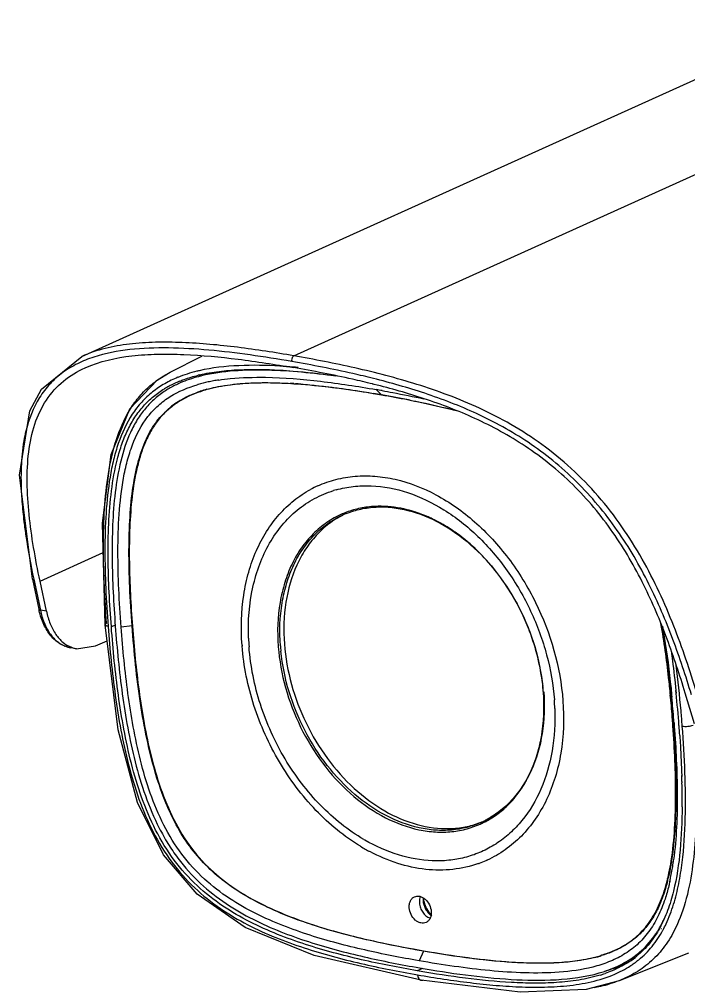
# Model space of a CAD drawing. Header units: millimetres. Extents: x 789 to 15176, y 607 to 3602.
# Drawn here: x 4181 to 4808, y 2578 to 3485 of the extents above; entities that cross this region are included whole.
import ezdxf

# ---------------------------------------------------------------- set-up
doc = ezdxf.new("R2010")
doc.units = ezdxf.units.MM
doc.layers.add('ASSEM_MEMBER_1', color=7, linetype='Continuous')

msp = doc.modelspace()

# ---------------------------------------------------------------- linework, layer by layer
at = {"layer": 'ASSEM_MEMBER_1', "color": 7, "linetype": 'Continuous'}
for p, q in [((4239.8, 3169.16), (4938.44, 3484.69)), ((4438.24, 3169.74), (4863.27, 3361.7)), ((4322.56, 3154.33), (4352.2, 3169.5)), ((4322.53, 3154.31), (4322.56, 3154.33)), ((4438.32, 3143.74), (4439.78, 3143.64)), ((4438.36, 3143.49), (4439.82, 3143.37)), ((4513.3, 3143.03), (4511.88, 3143.39)), ((4513.3, 3143.03), (4511.89, 3143.33)), ((4520.33, 3133.28), (4515.25, 3138.19)), ((4520.78, 3133.19), (4520.35, 3132.93)), ((4329.65, 3126.6), (4329.77, 3126.67)), ((4329.66, 3126.58), (4329.77, 3126.67)), ((4200.74, 2958.9), (4259.82, 2985.59)), ((4193.69, 2960.53), (4195.13, 2959.45)), ((4193.69, 2960.53), (4199.58, 2932.72)), ((4194.86, 2960.74), (4201.03, 2931.64)), ((4194.94, 2960.72), (4195.13, 2959.45)), ((4206.73, 2930.65), (4200.74, 2958.9)), ((4201.03, 2931.64), (4199.58, 2932.72)), ((4206.73, 2930.65), (4201.03, 2931.64)), ((4271.12, 2917.54), (4267.47, 2915.96)), ((4286.9, 2916.85), (4276.62, 2915.79)), ((4287.12, 2916.95), (4286.9, 2916.85)), ((4252.58, 2898.13), (4263.5, 2903.06)), ((4235.02, 2895.53), (4229.42, 2896.51)), ((4235.02, 2895.54), (4252.58, 2898.13)), ((4671.54, 2855.41), (4671.61, 2855.06)), ((4671.58, 2855.4), (4671.63, 2854.83)), ((4671.61, 2855.06), (4671.61, 2854.83)), ((4671.77, 2854.84), (4671.75, 2855.07)), ((4795.43, 2856.4), (4795.66, 2854.13)), ((4795.77, 2856.36), (4796, 2854.08)), ((4790.57, 2850.04), (4790.39, 2851.95)), ((4790.6, 2852.63), (4791.07, 2847.77)), ((4790.84, 2850), (4790.66, 2851.91)), ((4790.88, 2852.59), (4791.33, 2847.74)), ((4791.78, 2852.46), (4791.97, 2850.18)), ((4791.78, 2852.46), (4792, 2850.18)), ((4813.11, 2825.26), (4804.47, 2853.96)), ((4792.83, 2829.04), (4792.6, 2828.95)), ((4792.88, 2828.9), (4794.06, 2825.85)), ((4793.05, 2825.8), (4793.18, 2823.31)), ((4793.11, 2825.79), (4793.29, 2823.29)), ((4794.06, 2825.85), (4794.23, 2823.15)), ((4794.06, 2825.85), (4794.26, 2823.15)), ((4801.07, 2776.93), (4801.12, 2775.92)), ((4801.24, 2776.89), (4801.27, 2775.88)), ((4801.36, 2771.3), (4801.43, 2769.93)), ((4801.4, 2771.3), (4801.43, 2769.93)), ((4613.84, 2733.12), (4614.07, 2733.28)), ((4614.28, 2732.17), (4614.53, 2732.28)), ((4788.46, 2681.85), (4788.48, 2682.01)), ((4788.46, 2681.85), (4788.49, 2682)), ((4782.06, 2633.57), (4782.19, 2633.8)), ((4783.58, 2632.12), (4783.71, 2632.36)), ((4559.46, 2612.48), (4555.43, 2603.45)), ((4560.03, 2612.74), (4559.46, 2612.48)), ((4807.67, 2610.46), (4742.54, 2584.8)), ((4558.52, 2596.39), (4553.78, 2594.06)), ((4555.49, 2593.76), (4553.78, 2594.06)), ((4555.49, 2593.81), (4553.78, 2594.06)), ((4557.36, 2585.17), (4558.99, 2585.36)), ((4650.16, 2573.95), (4557.36, 2585.17)), ((4742.54, 2584.8), (4742.45, 2584.77))]:
    msp.add_line(p, q, dxfattribs=at)
for points in [[(4193.69, 2960.53), (4181.42, 3058.17), (4191.15, 3118.1), (4202.13, 3138.66), (4239.83, 3169.17)], [(4261.65, 2918), (4259.08, 3012.96), (4267.31, 3077.48), (4284.74, 3119.97), (4310.51, 3147.08), (4322.54, 3154.32)], [(4557.36, 2585.17), (4457.26, 2608.34), (4392.77, 2634.6), (4347.7, 2665.97), (4316.33, 2702.72), (4292.08, 2751.51), (4273.79, 2819.76), (4261.65, 2918)], [(4742.53, 2584.8), (4711.65, 2576.54), (4650.16, 2573.95)]]:
    msp.add_lwpolyline(points, dxfattribs=at)
for centre, radius, start, end in [((4380.38, 3021.22), 138.03, 103.7742, 107.74975), ((4383.51, 3008.97), 150.67, 103.24782, 103.82096), ((4384.17, 3006.17), 153.55, 102.95358, 103.24867), ((4394.3, 2636.31), 524.69, 85.26399, 86.62734), ((4390.36, 2586.48), 574.68, 85.06369, 85.28219), ((4389, 2570.83), 590.39, 84.82803, 85.06359), ((4370.56, 3049.24), 104.42, 112.05592, 116.89876), ((4375.13, 3037.67), 120.76, 107.75568, 112.03808), ((4376.49, 3041.73), 111.88, 108.84677, 113.45248), ((4382.1, 3025.27), 129.26, 104.84073, 108.84092), ((4384.05, 3007.96), 147.9, 103.27539, 103.84046), ((4387.32, 3008.27), 140.1, 102.0645, 105.99978), ((4385.31, 3013.63), 141.34, 104.29545, 104.89094), ((4386.21, 3010.08), 145, 103.66442, 104.29523), ((4390.96, 2991.97), 156.8, 101.21048, 102.11888), ((4393.1, 2981), 167.98, 99.41047, 101.19936), ((4395.17, 2968.7), 180.45, 98.67051, 99.42187), ((4365.75, 3058.67), 93.83, 118.13807, 121.19361), ((4367.39, 3060.52), 90.98, 119.50557, 122.66445), ((4367.54, 3055.36), 97.59, 116.9438, 118.14912), ((4371.7, 3052.73), 99.87, 113.44416, 119.45979), ((4383.9, 3037.58), 104.02, 108.58203, 114.20859), ((4383.99, 3020.36), 127.56, 106.05804, 106.47735), ((4388.52, 3024.21), 118.53, 105.50563, 108.63076), ((4388.89, 3023.03), 119.4, 105.52817, 108.62779), ((4405.84, 2647.65), 496.81, 85.49066, 86.86111), ((4406.67, 2662.78), 482, 86.23492, 86.65749), ((4403.98, 2623.21), 521.66, 85.49864, 86.06464), ((4305.1, 1928.99), 1227.33, 79.86645, 80.1408), ((4374.43, 3056.97), 82.78, 120.97407, 122.64897), ((4374.43, 3056.94), 82.44, 120.98412, 122.71163), ((4378.76, 3054.61), 86.75, 115.73974, 122.6374), ((4314.45, 1948.71), 1201.99, 80.1366, 80.51183), ((4314.65, 1950.32), 1200.7, 80.13686, 80.50881), ((4327.88, 2024.46), 1125.39, 78.7625, 80.15364), ((4333.87, 2055.99), 1092.97, 78.87766, 80.17576), ((4353.29, 2155.87), 991.22, 78.72319, 78.86592), ((4371.89, 3060.8), 78.18, 123.74617, 129.2965), ((4373.46, 3058.49), 80.98, 122.74979, 123.76011), ((4373.53, 3058.36), 80.76, 122.7145, 123.72749), ((4325.39, 3066.06), 141.82, 166.46084, 170.26568), ((4503.29, 2953.93), 103.31, 114.30607, 118.56434), ((4504.72, 2948.48), 99.56, 105.62506, 107.14521), ((4518.92, 2933.42), 95.48, 89.30431, 92.81017), ((4517.37, 2943.55), 85.19, 111.50782, 113.48824), ((4518.32, 2944.61), 83.51, 111.58857, 114.30417), ((4518.78, 2943.6), 84.61, 111.6639, 114.30841), ((4522.62, 2945.12), 84.81, 115.78248, 117.00831), ((4517.41, 2943.47), 85.28, 110.53575, 111.50751), ((4470.05, 2844.31), 200.09, 35.97749, 43.0061), ((4460.48, 2837.45), 211.86, 29.10526, 35.95764), ((4456.37, 2835.15), 216.58, 22.47871, 29.10768), ((4276.19, 2948.92), 78.3, 191.94226, 193.13598), ((4458.91, 2836.11), 213.86, 15.67006, 22.50349), ((4608.68, 2913.36), 212.98, 182.10402, 184.30222), ((4233.91, 2922.22), 26.1, 247.43325, 260.09312), ((4239.48, 2921.11), 25.96, 248.78699, 260.11898), ((4615.81, 2915.96), 226.69, 184.29688, 184.51478), ((4612.67, 2912.18), 189.58, 184.29934, 185.82154), ((4613.4, 2912.47), 188.26, 184.29934, 185.82154), ((4481.75, 2840.74), 190.4, 5.70022, 5.86922), ((4483.85, 2840.94), 188.3, 4.406, 5.70235), ((4482.1, 2840.57), 190.2, 4.80756, 5.82017), ((4483.87, 2840.72), 188.43, 4.36838, 4.80667), ((4469.65, 2831.74), 212.98, 2.10402, 4.30222), ((3541.26, 2735.11), 1254.85, 4.28901, 5.25335), ((3593.81, 2739.56), 1202.39, 4.57917, 5.16147), ((3587.43, 2735.86), 1209.98, 4.41391, 5.4216), ((3622.01, 2736.2), 1179.89, 4.24924, 5.73378), ((3478.08, 2730.15), 1318.51, 4.2954, 4.58546), ((3473.12, 2729.79), 1323.2, 4.05146, 4.2981), ((3459.61, 2728.72), 1337.03, 4.16318, 4.29716), ((3443.37, 2724.38), 1354.49, 4.29647, 4.42905), ((3482.41, 2724.66), 1319.97, 3.89802, 4.30015), ((4540.02, 2834.33), 131.56, 339.53472, 344.67963), ((4547.98, 2831.35), 123.07, 336.19232, 339.53699), ((3968.04, 2750.39), 833.62, 1.43715, 1.75243), ((4079.4, 2752.82), 722.23, 359.58487, 1.35806), ((4582.72, 2812.03), 84.68, 290.60758, 291.51704), ((4582.73, 2812.01), 84.65, 291.51707, 292.15594), ((4578.93, 2810.4), 84.75, 294.3092, 297.00383), ((4579.44, 2809.27), 83.51, 294.30728, 297.11102), ((4577.96, 2809.37), 85.32, 295.37672, 295.68698), ((4577.91, 2809.48), 85.45, 295.68759, 297.9125), ((4591.72, 2861.33), 176.09, 238.83872, 242.17178), ((4589.6, 2863.47), 169.78, 239.66028, 240.03825), ((4573.42, 2796.41), 99.45, 301.43079, 302.94831), ((4576.41, 2792.07), 103.57, 289.61991, 290.11069), ((4576.47, 2791.89), 103.38, 290.11033, 293.88591), ((4576.53, 2791.76), 103.23, 293.88732, 294.30474), ((4540.56, 2731.92), 255.35, 349.21618, 352.02158), ((4542.63, 2736.19), 252.11, 351.00464, 351.3866), ((4513.22, 2735.87), 282.97, 351.99807, 352.31734), ((4574.09, 2725.82), 221.27, 348.41974, 349.14403), ((4610.69, 2722.91), 182.45, 345.85829, 346.44835), ((4610.3, 2722.92), 183.14, 345.88271, 346.47231), ((4604.55, 2724.39), 188.76, 346.44805, 346.97446), ((4605.44, 2724.09), 188.14, 346.47119, 346.80757), ((4602.3, 2724.83), 191.37, 346.8073, 347.04775), ((4589.19, 2722.67), 205.85, 347.38058, 347.8757), ((4582.68, 2724.06), 212.5, 347.876, 348.41841), ((4575.57, 2660.97), 16.42, 176.41444, 184.35547), ((4590.02, 2666.76), 31.09, 189.52517, 192.5873), ((4589.97, 2666.03), 30.74, 215.84266, 219.80263), ((4575.98, 2658.85), 15.88, 227.41506, 233.58809), ((4589.33, 2665.51), 29.91, 219.81462, 221.53606), ((4700.41, 2680.37), 92.4, 326.12217, 328.36199), ((4701.66, 2695.28), 89.89, 294.22507, 300.32947), ((4688.38, 2731.61), 128.99, 284.18169, 285.90359), ((4690.17, 2725.22), 121.99, 285.89689, 287.07045), ((4690.27, 2724.92), 122.04, 285.9099, 287.08197), ((4700.04, 2686.86), 97.57, 295.15234, 300.12355), ((4704.69, 2688.88), 98.23, 296.76906, 297.24542), ((4704.89, 2678.52), 87.92, 300.12018, 306.33485), ((4707.52, 2683.55), 92.19, 297.19542, 303.08931), ((4709.59, 2708.78), 114.68, 290.49944, 290.98713), ((4709.14, 2705.82), 112.22, 291.25731, 291.93384), ((4705.38, 2672.4), 87.85, 301.61824, 308.41735), ((4707.33, 2675.08), 83.71, 306.38515, 307.41517), ((4705.79, 2672.75), 84.02, 308.14078, 309.16834), ((4706.09, 2672.38), 83.54, 309.16897, 309.56683), ((4705.78, 2671.88), 87.2, 308.4232, 309.37333), ((4688.93, 2715.39), 128.22, 285.92381, 288.16283), ((4702.1, 2694.16), 104.11, 292.38687, 296.73166), ((4700.86, 2679.73), 96.46, 296.39462, 301.62391), ((4688.45, 2708.91), 124.3, 287.03335, 289.34776)]:
    msp.add_arc(centre, radius, start, end, dxfattribs=at)
for points, knots in [([(4438.24, 3169.74), (4420.73, 3172.78), (4386.07, 3178.16), (4342.78, 3182.27), (4308.95, 3182.71), (4277.19, 3180.74), (4253.81, 3175.48), (4239.83, 3169.17)], [0, 0, 0, 0, 0.265636, 0.524008, 0.649155, 0.770787, 1, 1, 1, 1]), ([(4436.35, 3164.41), (4423.37, 3166.67), (4397.57, 3170.79), (4359.11, 3175.41), (4321.49, 3177.65), (4285.28, 3176.55), (4256.5, 3171.11), (4235.72, 3162.83), (4221.79, 3154.51), (4209.7, 3143.83), (4196.29, 3126.23), (4190.17, 3110.27), (4187.51, 3099.26)], [0, 0, 0, 0, 0.138544, 0.274587, 0.407015, 0.534363, 0.654796, 0.712423, 0.768696, 0.82448, 0.880975, 1, 1, 1, 1]), ([(4243.01, 3158.53), (4256.72, 3164.73), (4279.7, 3169.77), (4310.87, 3171.6), (4344.1, 3171.1), (4386.6, 3167.01), (4420.62, 3161.72), (4437.81, 3158.73)], [0, 0, 0, 0, 0.229031, 0.350684, 0.475938, 0.734356, 1, 1, 1, 1]), ([(4438.24, 3169.74), (4437.41, 3169.36), (4436.24, 3167.48), (4436.09, 3165.44), (4436.35, 3164.41)], [0, 0, 0, 0, 0.462309, 1, 1, 1, 1]), ([(4512.68, 3148.52), (4506.3, 3150.12), (4481.01, 3156.12), (4455.48, 3161.09), (4436.35, 3164.41)], [0, 0, 0, 0, 0.253265, 1, 1, 1, 1]), ([(4815.3, 2854.05), (4808.95, 2875.24), (4794.58, 2918.14), (4770.58, 2970.21), (4745.64, 3010.24), (4723.5, 3038.83), (4698.38, 3064.72), (4670.91, 3087.08), (4642.05, 3105.72), (4612.58, 3120.9), (4583, 3133.16), (4544.22, 3146.4), (4496.04, 3158.89), (4457.36, 3166.42), (4438.24, 3169.74)], [0, 0, 0, 0, 0.125757, 0.256877, 0.324694, 0.393423, 0.462025, 0.52925, 0.594283, 0.656951, 0.717429, 0.776099, 0.889703, 1, 1, 1, 1]), ([(4200.74, 2958.9), (4198.53, 2969.31), (4194.54, 2989.96), (4190.18, 3020.71), (4188.2, 3050.62), (4189.39, 3079.15), (4194.76, 3105.55), (4205.48, 3128.67), (4221.9, 3146.98), (4235.75, 3155.26), (4243.01, 3158.53)], [0, 0, 0, 0, 0.144308, 0.285163, 0.421099, 0.550399, 0.671461, 0.784233, 0.891965, 1, 1, 1, 1]), ([(4263.09, 2919.47), (4261.37, 2942.36), (4259.6, 2976.62), (4260.47, 3021.99), (4263.47, 3055.09), (4269.86, 3086.67), (4279.39, 3111.07), (4290.25, 3127.85), (4299.76, 3138.6), (4310.56, 3147.5), (4318.48, 3152.24), (4322.53, 3154.31)], [0, 0, 0, 0, 0.26924, 0.40186, 0.53211, 0.658506, 0.778911, 0.836444, 0.892192, 0.946545, 1, 1, 1, 1]), ([(4425.17, 3160.1), (4412.41, 3160.84), (4387.15, 3161.36), (4361.89, 3158.61), (4349.75, 3155.81)], [0, 0, 0, 0, 0.506452, 1, 1, 1, 1]), ([(4350.09, 3151.91), (4356.09, 3153.33), (4368.35, 3155.44), (4393.38, 3157.47), (4412.36, 3157.11), (4425.02, 3156.39)], [0, 0, 0, 0, 0.245712, 0.494446, 1, 1, 1, 1]), ([(4477.63, 3150.63), (4466.97, 3152.09), (4445.73, 3154.59), (4413.92, 3156.65), (4382.55, 3156.23), (4361.92, 3153.4), (4351.96, 3150.98)], [0, 0, 0, 0, 0.255569, 0.508041, 0.75648, 1, 1, 1, 1]), ([(4425.02, 3156.39), (4429.19, 3156.15), (4445.94, 3154.97), (4462.64, 3153.06), (4475.15, 3151.35)], [0, 0, 0, 0, 0.248307, 1, 1, 1, 1]), ([(4511.88, 3143.39), (4505.68, 3144.93), (4481.13, 3150.71), (4456.37, 3155.51), (4437.81, 3158.73)], [0, 0, 0, 0, 0.253219, 1, 1, 1, 1]), ([(4329.82, 3149.61), (4325.59, 3147.9), (4317.31, 3143.94), (4305.82, 3136.22), (4295.52, 3126.6), (4283.55, 3111.05), (4275.04, 3092.4), (4269.32, 3072.27), (4264.95, 3050.55), (4262.01, 3022.24), (4260.83, 2975.55), (4262.64, 2940.18), (4264.42, 2916.49)], [0, 0, 0, 0, 0.052919, 0.106048, 0.160062, 0.215629, 0.332892, 0.394809, 0.458433, 0.589593, 0.724393, 1, 1, 1, 1]), ([(4331.35, 3146.01), (4332.75, 3146.58), (4338.42, 3148.75), (4344.25, 3150.48), (4348.67, 3151.57)], [0, 0, 0, 0, 0.249434, 1, 1, 1, 1]), ([(4367.97, 3147.09), (4371.55, 3147.64), (4386.1, 3149.42), (4400.78, 3149.8), (4411.8, 3149.61)], [0, 0, 0, 0, 0.247493, 1, 1, 1, 1]), ([(4411.8, 3149.61), (4429.01, 3149.32), (4463.68, 3146.43), (4498, 3141.19), (4515.25, 3138.19)], [0, 0, 0, 0, 0.495668, 1, 1, 1, 1]), ([(4810.31, 2852.52), (4805.06, 2869.96), (4793.46, 2905.12), (4771.31, 2957.17), (4742.06, 3007.63), (4710.38, 3045.63), (4681.07, 3071.88), (4650.58, 3094.34), (4610.66, 3116.35), (4561.63, 3135.17), (4528.85, 3144.47), (4512.68, 3148.52)], [0, 0, 0, 0, 0.12284, 0.249665, 0.381092, 0.51507, 0.581392, 0.646253, 0.770304, 0.887535, 1, 1, 1, 1]), ([(4267.47, 2915.96), (4266.66, 2926.76), (4265.29, 2948.3), (4264.29, 2980.47), (4264.7, 3012.22), (4267.09, 3043.22), (4271.5, 3068.24), (4277.14, 3087.09), (4282.5, 3100.22), (4289.19, 3112.22), (4297.24, 3122.82), (4306.57, 3131.83), (4313.55, 3136.75), (4317.15, 3138.93)], [0, 0, 0, 0, 0.135926, 0.270674, 0.403701, 0.534116, 0.66042, 0.721452, 0.780691, 0.837955, 0.893319, 0.947148, 1, 1, 1, 1]), ([(4318.29, 3137.11), (4314.8, 3134.87), (4308.06, 3129.83), (4299.12, 3120.7), (4291.43, 3110.05), (4282.89, 3093.8), (4275.49, 3070.96), (4270.58, 3041.74), (4268.36, 3011.25), (4267.9, 2969.43), (4269.58, 2937.86), (4271.17, 2916.74)], [0, 0, 0, 0, 0.052877, 0.106833, 0.162384, 0.219886, 0.340326, 0.466709, 0.597032, 0.729871, 1, 1, 1, 1]), ([(4276.62, 2915.79), (4274.85, 2939.41), (4273.04, 2974.69), (4274.33, 3021.27), (4277.43, 3049.53), (4282.13, 3071.16), (4288.35, 3091.05), (4297.77, 3109.24), (4311.1, 3123.53), (4326.07, 3134.66), (4339.02, 3140.08), (4347.81, 3142.68)], [0, 0, 0, 0, 0.275428, 0.410317, 0.541685, 0.60539, 0.667289, 0.784062, 0.839368, 0.893336, 1, 1, 1, 1]), ([(4341.07, 3132.77), (4341.84, 3133.12), (4344.99, 3134.49), (4348.2, 3135.7), (4350.66, 3136.53)], [0, 0, 0, 0, 0.245507, 1, 1, 1, 1]), ([(4356.84, 3138.43), (4362.45, 3139.99), (4374.38, 3142.44), (4400.41, 3145.11), (4420.8, 3144.78), (4434.77, 3143.96)], [0, 0, 0, 0, 0.222842, 0.46459, 1, 1, 1, 1]), ([(4401.9, 3144.17), (4394.27, 3143.93), (4379.13, 3142.87), (4364.17, 3140.09), (4356.93, 3138.07)], [0, 0, 0, 0, 0.503918, 1, 1, 1, 1]), ([(4433.04, 3143.71), (4430.43, 3143.85), (4420.06, 3144.33), (4409.67, 3144.42), (4401.9, 3144.17)], [0, 0, 0, 0, 0.251556, 1, 1, 1, 1]), ([(4512.59, 3134.25), (4501.32, 3136.14), (4478.81, 3139.55), (4456.18, 3142.03), (4444.89, 3142.92)], [0, 0, 0, 0, 0.502551, 1, 1, 1, 1]), ([(4444.92, 3143.26), (4450.37, 3142.84), (4473.04, 3140.71), (4495.58, 3137.44), (4512.64, 3134.59)], [0, 0, 0, 0, 0.240081, 1, 1, 1, 1]), ([(4804.47, 2853.96), (4799.35, 2870.98), (4788.02, 2905.34), (4766.45, 2956.26), (4737.93, 3005.73), (4706.89, 3042.98), (4678.08, 3068.64), (4648.14, 3090.49), (4609.03, 3111.82), (4561.09, 3130.05), (4529.08, 3139.09), (4513.3, 3143.03)], [0, 0, 0, 0, 0.122663, 0.249405, 0.380965, 0.515309, 0.581805, 0.646746, 0.770722, 0.887756, 1, 1, 1, 1]), ([(4521.04, 3137.17), (4524.27, 3136.6), (4537.25, 3134.22), (4550.18, 3131.61), (4559.85, 3129.48)], [0, 0, 0, 0, 0.24907, 1, 1, 1, 1]), ([(4331.83, 3127.95), (4332.56, 3128.39), (4335.57, 3130.13), (4338.68, 3131.69), (4341.07, 3132.77)], [0, 0, 0, 0, 0.246265, 1, 1, 1, 1]), ([(4590.49, 3118.13), (4586.88, 3119.06), (4572.5, 3122.63), (4558.01, 3125.78), (4547.13, 3127.95)], [0, 0, 0, 0, 0.251456, 1, 1, 1, 1]), ([(4547.19, 3128.28), (4550.69, 3127.58), (4564.47, 3124.75), (4578.18, 3121.6), (4588.36, 3119.02)], [0, 0, 0, 0, 0.253499, 1, 1, 1, 1]), ([(4286.9, 2916.85), (4285.99, 2929), (4284.54, 2952.56), (4283.7, 2986.68), (4284.54, 3018.08), (4287.27, 3046.26), (4292.19, 3070.79), (4299.41, 3091.53), (4309.2, 3108.56), (4317.78, 3117.54), (4322.37, 3121.31)], [0, 0, 0, 0, 0.170668, 0.330679, 0.47803, 0.61054, 0.726809, 0.827901, 0.916808, 1, 1, 1, 1]), ([(4328.68, 3125.53), (4325.44, 3123.36), (4319.2, 3118.5), (4311, 3109.65), (4304.13, 3099.31), (4298.56, 3087.75), (4294.16, 3075.27), (4289.58, 3057.54), (4286.11, 3034.24), (4284.32, 3005.54), (4284.14, 2976.23), (4285.17, 2946.59), (4286.44, 2926.75), (4287.19, 2916.8)], [0, 0, 0, 0, 0.052771, 0.106758, 0.162543, 0.220365, 0.280107, 0.341505, 0.468119, 0.598334, 0.730838, 0.864883, 1, 1, 1, 1]), ([(4185.61, 3090.04), (4184.21, 3081.94), (4182.64, 3065.12), (4182.93, 3048.25), (4183.41, 3039.64)], [0, 0, 0, 0, 0.48763, 1, 1, 1, 1]), ([(4460.76, 3048.08), (4466.2, 3050.54), (4477.61, 3054.54), (4495.67, 3057.54), (4514.42, 3057.54), (4540.39, 3053.48), (4573.07, 3040.63), (4609.05, 3015.02), (4640.59, 2980.58), (4673.97, 2926.21), (4687.64, 2878.58), (4690.03, 2846.78)], [0, 0, 0, 0, 0.051242, 0.103182, 0.156446, 0.211534, 0.328127, 0.454041, 0.587761, 0.726186, 1, 1, 1, 1]), ([(4477.91, 3044.36), (4483.13, 3045.82), (4493.96, 3047.92), (4516.61, 3048.68), (4546.15, 3042.89), (4580.23, 3026.34), (4611.81, 3001.22), (4639.22, 2968.96), (4661, 2931.34), (4675.97, 2890.45), (4680.96, 2861.9), (4682.03, 2847.72)], [0, 0, 0, 0, 0.051192, 0.103526, 0.213094, 0.331174, 0.457773, 0.591139, 0.728334, 0.865814, 1, 1, 1, 1]), ([(4183.41, 3039.64), (4183.52, 3037.55), (4184.07, 3029.09), (4184.93, 3020.66), (4185.7, 3014.32)], [0, 0, 0, 0, 0.247022, 1, 1, 1, 1]), ([(4389.75, 2898.98), (4388.59, 2914.52), (4389.21, 2937.74), (4395.52, 2967.2), (4402.68, 2987.32), (4412.24, 3005.48), (4424.05, 3021.36), (4437.91, 3034.66), (4448.43, 3041.69), (4453.89, 3044.67)], [0, 0, 0, 0, 0.278324, 0.410283, 0.536943, 0.658471, 0.775448, 0.888848, 1, 1, 1, 1]), ([(4395.84, 2905.54), (4395.26, 2921.49), (4397.07, 2945.24), (4405.76, 2974.71), (4414.94, 2994.32), (4426.74, 3011.42), (4440.93, 3025.66), (4457.21, 3036.68), (4469.22, 3041.72), (4475.37, 3043.62)], [0, 0, 0, 0, 0.279736, 0.411291, 0.537001, 0.657411, 0.77361, 0.887171, 1, 1, 1, 1]), ([(4514.24, 3028.79), (4509.65, 3028.56), (4500.55, 3027.44), (4491.73, 3024.92), (4487.49, 3023.33)], [0, 0, 0, 0, 0.503943, 1, 1, 1, 1]), ([(4487.59, 3022.26), (4491.96, 3023.98), (4501.09, 3026.73), (4520.45, 3029.21), (4546.25, 3026.27), (4576.54, 3013.83), (4605.02, 2993.38), (4630.11, 2966.12), (4657.04, 2923.11), (4668.55, 2885.49), (4671.15, 2860.21)], [0, 0, 0, 0, 0.050816, 0.102496, 0.210398, 0.327062, 0.45301, 0.58669, 0.725126, 1, 1, 1, 1]), ([(4552.32, 3023.37), (4549.65, 3024.25), (4539.15, 3027.28), (4528.19, 3028.8), (4520.08, 3028.9)], [0, 0, 0, 0, 0.257683, 1, 1, 1, 1]), ([(4483.42, 3021.68), (4478.44, 3019.52), (4468.79, 3014.17), (4455.95, 3003.45), (4444.96, 2990.24), (4436.01, 2974.83), (4429.27, 2957.51), (4423.27, 2931.9), (4422.6, 2911.57), (4423.62, 2897.97)], [0, 0, 0, 0, 0.111399, 0.2245, 0.340936, 0.461958, 0.588352, 0.720402, 1, 1, 1, 1]), ([(4425.67, 2898.35), (4424.67, 2911.74), (4425.31, 2931.74), (4431.14, 2956.98), (4437.69, 2974.06), (4446.41, 2989.31), (4457.13, 3002.42), (4469.65, 3013.12), (4479.07, 3018.51), (4483.95, 3020.71)], [0, 0, 0, 0, 0.279406, 0.411448, 0.537891, 0.658998, 0.775519, 0.888659, 1, 1, 1, 1]), ([(4484.11, 3020.68), (4479.48, 3018.32), (4470.56, 3012.68), (4458.77, 3001.83), (4448.71, 2988.76), (4437.61, 2968.32), (4429.18, 2938.34), (4428.46, 2913.04), (4429.43, 2900.05)], [0, 0, 0, 0, 0.111264, 0.224623, 0.3415, 0.462947, 0.721095, 1, 1, 1, 1]), ([(4569.97, 3016.1), (4568.52, 3016.82), (4562.77, 3019.56), (4556.83, 3021.9), (4552.32, 3023.37)], [0, 0, 0, 0, 0.254312, 1, 1, 1, 1]), ([(4185.7, 3014.32), (4186.24, 3009.9), (4188.71, 2991.94), (4192.04, 2974.11), (4194.86, 2960.74)], [0, 0, 0, 0, 0.246057, 1, 1, 1, 1]), ([(4590.52, 3003.64), (4588.86, 3004.83), (4582.26, 3009.38), (4575.31, 3013.43), (4569.97, 3016.1)], [0, 0, 0, 0, 0.254803, 1, 1, 1, 1]), ([(4616.37, 2980.79), (4614.37, 2982.93), (4606.31, 2991.16), (4597.48, 2998.63), (4590.52, 3003.64)], [0, 0, 0, 0, 0.255185, 1, 1, 1, 1]), ([(4229.43, 2896.51), (4225.91, 2897.12), (4218.87, 2899.82), (4210.21, 2907.62), (4203.69, 2918.37), (4200.98, 2926.69), (4199.94, 2931.13)], [0, 0, 0, 0, 0.223132, 0.457902, 0.715095, 1, 1, 1, 1]), ([(4201.03, 2931.64), (4201.87, 2927.67), (4204.07, 2920.22), (4209.13, 2910.36), (4215.69, 2902.72), (4221.12, 2899.27), (4223.9, 2898.11)], [0, 0, 0, 0, 0.28938, 0.550659, 0.78518, 1, 1, 1, 1]), ([(4206.72, 2930.68), (4207.58, 2926.64), (4209.79, 2919.07), (4214.96, 2909.08), (4221.68, 2901.4), (4227.24, 2898.01), (4230.09, 2896.91)], [0, 0, 0, 0, 0.290156, 0.551457, 0.785513, 1, 1, 1, 1]), ([(4261.65, 2918), (4261.63, 2918.28), (4261.94, 2918.75), (4262.5, 2919.17), (4262.88, 2919.37), (4263.09, 2919.47)], [0, 0, 0, 0, 0.401711, 0.678271, 1, 1, 1, 1]), ([(4790.66, 2851.91), (4790.14, 2857.49), (4787.85, 2879.94), (4784.78, 2902.33), (4781.77, 2919.03)], [0, 0, 0, 0, 0.248356, 1, 1, 1, 1]), ([(4264.42, 2916.49), (4264.06, 2916.55), (4263.38, 2916.71), (4262.39, 2917.05), (4261.68, 2917.59), (4261.65, 2918)], [0, 0, 0, 0, 0.335772, 0.623963, 1, 1, 1, 1]), ([(4264.42, 2916.49), (4266.04, 2894.86), (4269.23, 2862.32), (4276.12, 2819.13), (4283.16, 2786.68), (4292.79, 2754.66), (4305.83, 2723.82), (4323.1, 2695.56), (4344.51, 2671.41), (4368.82, 2652.06), (4394.57, 2636.9), (4420.95, 2624.96), (4456.14, 2612.25), (4500.5, 2600.44), (4536.27, 2593.43), (4554.06, 2590.34)], [0, 0, 0, 0, 0.132681, 0.199766, 0.26743, 0.335631, 0.404014, 0.471646, 0.53729, 0.600293, 0.660889, 0.719652, 0.777125, 0.889551, 1, 1, 1, 1]), ([(4553.78, 2594.06), (4536.29, 2597.1), (4501.1, 2603.98), (4457.44, 2615.53), (4422.74, 2627.93), (4396.65, 2639.57), (4371.06, 2654.39), (4346.78, 2673.43), (4325.35, 2697.37), (4308.16, 2725.55), (4295.28, 2756.23), (4285.83, 2787.98), (4278.94, 2820.05), (4272.2, 2862.63), (4269.07, 2894.67), (4267.47, 2915.96)], [0, 0, 0, 0, 0.109883, 0.221828, 0.279122, 0.337789, 0.398427, 0.461711, 0.527911, 0.596169, 0.664961, 0.733311, 0.800929, 0.867847, 1, 1, 1, 1]), ([(4271.17, 2916.74), (4272.76, 2895.56), (4275.87, 2863.7), (4282.57, 2821.35), (4289.4, 2789.45), (4298.77, 2757.86), (4309.47, 2732.38), (4320.2, 2713.11), (4332.35, 2695.2), (4349.99, 2675.53), (4374.16, 2656.66), (4399.63, 2641.98), (4425.59, 2630.44), (4460.11, 2618.16), (4503.53, 2606.68), (4538.53, 2599.85), (4555.93, 2596.82)], [0, 0, 0, 0, 0.132166, 0.199088, 0.266707, 0.335058, 0.403859, 0.438184, 0.472186, 0.538372, 0.601627, 0.662234, 0.72088, 0.778162, 0.890107, 1, 1, 1, 1]), ([(4555.43, 2603.45), (4538.39, 2606.41), (4504.13, 2613.1), (4461.6, 2624.24), (4427.78, 2636.14), (4402.35, 2647.27), (4377.34, 2661.41), (4353.57, 2679.65), (4332.52, 2702.77), (4315.83, 2730.24), (4303.41, 2760.18), (4294.33, 2791.13), (4287.71, 2822.38), (4281.22, 2863.85), (4278.18, 2895.05), (4276.62, 2915.79)], [0, 0, 0, 0, 0.109969, 0.22194, 0.279202, 0.337788, 0.398295, 0.461446, 0.527589, 0.595903, 0.664753, 0.733137, 0.800784, 0.86774, 1, 1, 1, 1]), ([(4559.46, 2612.48), (4539.02, 2616.03), (4499.53, 2623.9), (4451.9, 2637.46), (4417.26, 2651.42), (4394.06, 2663.26), (4373.46, 2676.93), (4355.55, 2692.55), (4340.23, 2710.47), (4327.36, 2731.18), (4316.53, 2754.98), (4307.49, 2782.05), (4300.19, 2812.24), (4292.27, 2857.37), (4288.72, 2892.67), (4286.9, 2916.85)], [0, 0, 0, 0, 0.135017, 0.261963, 0.321501, 0.377898, 0.431135, 0.482048, 0.532087, 0.583946, 0.640206, 0.70192, 0.769431, 0.842169, 1, 1, 1, 1]), ([(4287.19, 2916.8), (4288.71, 2896.55), (4291.66, 2866.07), (4297.95, 2825.57), (4304.33, 2795.05), (4313.08, 2764.79), (4325.1, 2735.51), (4341.35, 2708.66), (4362.07, 2686.27), (4385.41, 2668.72), (4409.9, 2655.18), (4434.76, 2644.49), (4459.73, 2635.83), (4484.7, 2628.65), (4517.81, 2620.58), (4542.79, 2615.72), (4559.43, 2612.83)], [0, 0, 0, 0, 0.132355, 0.199347, 0.26702, 0.335431, 0.404332, 0.472695, 0.538778, 0.601798, 0.662183, 0.720699, 0.777934, 0.834266, 0.889953, 1, 1, 1, 1]), ([(4782.27, 2917.82), (4783.19, 2912.62), (4786.75, 2890.98), (4789.31, 2869.17), (4790.88, 2852.59)], [0, 0, 0, 0, 0.240615, 1, 1, 1, 1]), ([(4783.17, 2916.58), (4784.13, 2911.24), (4787.66, 2889.95), (4790.22, 2868.52), (4791.78, 2852.46)], [0, 0, 0, 0, 0.251736, 1, 1, 1, 1]), ([(4500.6, 2710.64), (4485.34, 2719.86), (4456.57, 2743.55), (4422.7, 2788.83), (4399.06, 2841.38), (4391.31, 2879.25), (4389.82, 2898.12)], [0, 0, 0, 0, 0.237688, 0.490086, 0.747766, 1, 1, 1, 1]), ([(4503.84, 2716.94), (4489.01, 2725.62), (4461.01, 2748.2), (4428.06, 2791.76), (4405.11, 2842.51), (4397.67, 2879.14), (4396.3, 2897.38)], [0, 0, 0, 0, 0.237193, 0.489607, 0.747572, 1, 1, 1, 1]), ([(4424.07, 2892.95), (4426.72, 2866.94), (4438.72, 2828.24), (4466.86, 2784.33), (4493.06, 2756.78), (4522.7, 2736.51), (4549.47, 2726.57), (4570.66, 2723.67), (4585.93, 2723.96), (4600.61, 2726.68), (4609.87, 2730.09), (4614.28, 2732.17)], [0, 0, 0, 0, 0.275182, 0.413588, 0.546979, 0.672424, 0.788596, 0.843546, 0.896738, 0.948681, 1, 1, 1, 1]), ([(4613.81, 2733.16), (4609.42, 2731.18), (4600.22, 2727.94), (4585.67, 2725.45), (4570.56, 2725.35), (4549.62, 2728.44), (4523.22, 2738.49), (4494.01, 2758.7), (4468.22, 2786.03), (4440.54, 2829.47), (4428.73, 2867.69), (4426.12, 2893.37)], [0, 0, 0, 0, 0.051292, 0.10326, 0.156513, 0.211543, 0.32788, 0.453421, 0.586804, 0.725111, 1, 1, 1, 1]), ([(4429.43, 2900.05), (4431.35, 2874.57), (4442.12, 2836.38), (4468.44, 2792.47), (4493.36, 2764.36), (4521.93, 2743.04), (4552.55, 2729.78), (4578.82, 2726.28), (4598.66, 2728.44), (4608.03, 2731.08), (4612.52, 2732.77)], [0, 0, 0, 0, 0.272637, 0.410652, 0.54434, 0.670658, 0.787974, 0.896697, 0.9488, 1, 1, 1, 1]), ([(4671.32, 2859.85), (4671.03, 2862.69), (4669.61, 2874.15), (4667.17, 2885.49), (4664.82, 2893.87)], [0, 0, 0, 0, 0.246809, 1, 1, 1, 1]), ([(4791.18, 2893.55), (4791.64, 2890.44), (4793.37, 2878.07), (4794.81, 2865.67), (4795.77, 2856.36)], [0, 0, 0, 0, 0.25093, 1, 1, 1, 1]), ([(4801.71, 2823.1), (4801.36, 2827.86), (4799.82, 2846.97), (4797.84, 2866.04), (4795.99, 2880.32)], [0, 0, 0, 0, 0.248987, 1, 1, 1, 1]), ([(4672.12, 2855.06), (4673.06, 2842.12), (4672.29, 2816.9), (4663.82, 2787.04), (4652.73, 2766.68), (4642.68, 2753.67), (4630.92, 2742.86), (4622.02, 2737.24), (4617.41, 2734.89)], [0, 0, 0, 0, 0.278838, 0.536945, 0.658397, 0.775293, 0.888689, 1, 1, 1, 1]), ([(4671.63, 2854.83), (4672.58, 2841.89), (4671.85, 2816.7), (4663.46, 2786.86), (4652.46, 2766.55), (4642.51, 2753.6), (4630.87, 2742.86), (4622.06, 2737.27), (4617.5, 2734.94)], [0, 0, 0, 0, 0.279997, 0.538575, 0.659926, 0.776485, 0.889341, 1, 1, 1, 1]), ([(4690.03, 2846.78), (4691.26, 2830.47), (4690.48, 2806.09), (4683.38, 2775.34), (4675.39, 2754.52), (4664.77, 2735.94), (4651.71, 2719.96), (4636.45, 2706.93), (4624.96, 2700.36), (4619.02, 2697.67)], [0, 0, 0, 0, 0.279404, 0.41145, 0.537891, 0.658999, 0.77552, 0.888659, 1, 1, 1, 1]), ([(4666.9, 2799.57), (4668.09, 2803.87), (4672.14, 2821.99), (4672.82, 2840.79), (4671.77, 2854.84)], [0, 0, 0, 0, 0.240476, 1, 1, 1, 1]), ([(4682.49, 2839.56), (4682.97, 2826.3), (4681.48, 2800.49), (4671.25, 2764.47), (4656.11, 2738.82), (4640.67, 2722.55), (4632.02, 2715.88), (4627.51, 2712.96)], [0, 0, 0, 0, 0.276359, 0.53418, 0.773602, 0.888029, 1, 1, 1, 1]), ([(4791.35, 2696.81), (4792.96, 2706.96), (4794.98, 2727.7), (4795.78, 2759.16), (4795.02, 2791.12), (4793.77, 2812.53), (4793.01, 2823.27)], [0, 0, 0, 0, 0.243321, 0.492329, 0.744954, 1, 1, 1, 1]), ([(4793.29, 2823.29), (4794.89, 2800.8), (4796.4, 2768.18), (4795.15, 2726.49), (4793.26, 2707.41), (4791.9, 2698.43)], [0, 0, 0, 0, 0.540716, 0.782184, 1, 1, 1, 1]), ([(4793.59, 2656.39), (4795.52, 2662.64), (4798.71, 2675.57), (4802.95, 2702.45), (4805.04, 2737.35), (4804.51, 2779.99), (4802.8, 2808.67), (4801.71, 2823.1)], [0, 0, 0, 0, 0.117069, 0.237665, 0.486292, 0.741257, 1, 1, 1, 1]), ([(4794.26, 2823.15), (4795.8, 2802.03), (4797.4, 2770.47), (4796.71, 2728.69), (4795.02, 2708.14), (4793.65, 2698.04)], [0, 0, 0, 0, 0.50693, 0.755996, 1, 1, 1, 1]), ([(4801.71, 2823.1), (4802.5, 2822.96), (4804.26, 2822.82), (4806.96, 2822.93), (4809.56, 2823.33), (4811.17, 2823.8), (4811.84, 2824.09)], [0, 0, 0, 0, 0.232352, 0.513393, 0.78685, 1, 1, 1, 1]), ([(4799.32, 2814.39), (4799.54, 2811.26), (4800.34, 2798.77), (4800.94, 2786.26), (4801.24, 2776.89)], [0, 0, 0, 0, 0.250865, 1, 1, 1, 1]), ([(4649.95, 2762.72), (4650.97, 2764.18), (4654.97, 2770.22), (4658.36, 2776.67), (4660.57, 2781.68)], [0, 0, 0, 0, 0.245382, 1, 1, 1, 1]), ([(4633.47, 2744.54), (4635.01, 2745.84), (4641.08, 2751.35), (4646.41, 2757.66), (4649.95, 2762.72)], [0, 0, 0, 0, 0.246058, 1, 1, 1, 1]), ([(4814.83, 2757.39), (4814.91, 2746.47), (4814.59, 2724.82), (4811.99, 2692.79), (4806.38, 2662.05), (4799.61, 2642.58), (4795.2, 2633.6)], [0, 0, 0, 0, 0.259217, 0.514188, 0.762361, 1, 1, 1, 1]), ([(4801.61, 2747.58), (4801.5, 2734.08), (4800.45, 2707.53), (4795.7, 2674.93), (4788.48, 2650.63), (4781.16, 2634.09), (4771.57, 2619.59), (4763.57, 2611.5), (4759.3, 2607.97)], [0, 0, 0, 0, 0.26964, 0.52993, 0.654735, 0.77473, 0.889543, 1, 1, 1, 1]), ([(4617.91, 2733.98), (4619.29, 2734.71), (4624.75, 2737.8), (4629.87, 2741.49), (4633.47, 2744.54)], [0, 0, 0, 0, 0.248746, 1, 1, 1, 1]), ([(4625.28, 2711.56), (4621.06, 2708.98), (4612.21, 2704.44), (4598.01, 2699.71), (4583.09, 2697.11), (4562.22, 2696.53), (4535.09, 2701.5), (4514.72, 2710.66), (4504.81, 2716.38)], [0, 0, 0, 0, 0.117285, 0.234787, 0.353715, 0.47517, 0.728562, 1, 1, 1, 1]), ([(4611.19, 2694.51), (4603.44, 2691.75), (4586.96, 2688.02), (4561.13, 2688.19), (4534.78, 2693.97), (4517.83, 2701.21), (4509.51, 2705.6)], [0, 0, 0, 0, 0.23479, 0.477222, 0.731509, 1, 1, 1, 1]), ([(4788.49, 2682), (4788.77, 2683.22), (4789.85, 2688.13), (4790.75, 2693.08), (4791.35, 2696.81)], [0, 0, 0, 0, 0.247933, 1, 1, 1, 1]), ([(4791.64, 2696.77), (4791.44, 2695.49), (4790.62, 2690.52), (4789.63, 2685.58), (4788.79, 2681.94)], [0, 0, 0, 0, 0.257714, 1, 1, 1, 1]), ([(4747.05, 2617.69), (4752.09, 2620.65), (4759.29, 2625.96), (4767.45, 2634.68), (4774.82, 2644.75), (4782.07, 2659.31), (4785.97, 2671.84), (4787.61, 2678.34)], [0, 0, 0, 0, 0.233819, 0.353716, 0.476516, 0.731906, 1, 1, 1, 1]), ([(4787.9, 2678.25), (4787.4, 2676.25), (4785.36, 2668.69), (4782.77, 2661.27), (4780.46, 2655.98)], [0, 0, 0, 0, 0.264225, 1, 1, 1, 1]), ([(4790.06, 2677.7), (4789.75, 2676.29), (4788.45, 2670.76), (4786.9, 2665.28), (4785.57, 2661.24)], [0, 0, 0, 0, 0.252855, 1, 1, 1, 1]), ([(4546.22, 2653.13), (4546.14, 2654.25), (4546.21, 2656.43), (4547.1, 2659.46), (4548.73, 2661.9), (4550.28, 2663), (4551.1, 2663.37)], [0, 0, 0, 0, 0.280082, 0.53858, 0.775954, 1, 1, 1, 1]), ([(4551.1, 2663.37), (4551.85, 2663.71), (4553.53, 2664.13), (4556.18, 2663.9), (4558.82, 2662.86), (4562.19, 2660.46), (4565.46, 2656.03), (4566.69, 2651.73), (4566.85, 2649.54)], [0, 0, 0, 0, 0.103009, 0.211249, 0.32807, 0.454229, 0.725617, 1, 1, 1, 1]), ([(4785.57, 2661.24), (4783.73, 2655.66), (4779.5, 2644.93), (4770.83, 2630.34), (4759.87, 2618.2), (4747.01, 2608.83), (4732.88, 2602), (4712.86, 2595.71), (4686.45, 2592.06), (4654.16, 2591.71), (4610.25, 2594.76), (4577.36, 2599.64), (4555.43, 2603.45)], [0, 0, 0, 0, 0.06751, 0.132077, 0.193952, 0.254126, 0.313723, 0.373496, 0.494657, 0.618377, 0.744173, 1, 1, 1, 1]), ([(4556.81, 2663.74), (4556.6, 2663.28), (4555.84, 2661.27), (4555.66, 2659.07), (4555.78, 2657.45)], [0, 0, 0, 0, 0.235858, 1, 1, 1, 1]), ([(4555.78, 2657.45), (4555.9, 2655.93), (4556.58, 2652.88), (4559.26, 2647.62), (4562.79, 2644.48), (4565.45, 2643.53)], [0, 0, 0, 0, 0.258524, 0.521523, 1, 1, 1, 1]), ([(4559.19, 2659.72), (4559.37, 2657.35), (4560.68, 2652.69), (4563.5, 2648.75), (4565.24, 2647.16)], [0, 0, 0, 0, 0.501942, 1, 1, 1, 1]), ([(4780.46, 2655.98), (4778.62, 2651.77), (4774.57, 2643.82), (4766.89, 2633.19), (4757.78, 2624.29), (4750.84, 2619.49), (4747.2, 2617.36)], [0, 0, 0, 0, 0.26629, 0.51444, 0.755399, 1, 1, 1, 1]), ([(4783.71, 2632.36), (4784.71, 2634.23), (4788.61, 2641.97), (4791.66, 2650.13), (4793.59, 2656.39)], [0, 0, 0, 0, 0.244404, 1, 1, 1, 1]), ([(4561.98, 2639.3), (4561.23, 2638.96), (4559.55, 2638.54), (4556.9, 2638.77), (4554.26, 2639.81), (4550.89, 2642.21), (4547.62, 2646.64), (4546.39, 2650.94), (4546.22, 2653.13)], [0, 0, 0, 0, 0.103009, 0.211249, 0.32807, 0.454229, 0.725617, 1, 1, 1, 1]), ([(4566.85, 2649.54), (4566.94, 2648.42), (4566.87, 2646.24), (4565.98, 2643.21), (4564.34, 2640.77), (4562.79, 2639.67), (4561.98, 2639.3)], [0, 0, 0, 0, 0.280082, 0.53858, 0.775954, 1, 1, 1, 1]), ([(4779.07, 2631.9), (4779.58, 2632.73), (4781.58, 2636.08), (4783.38, 2639.55), (4784.63, 2642.2)], [0, 0, 0, 0, 0.247231, 1, 1, 1, 1]), ([(4795.2, 2633.6), (4792.36, 2627.83), (4785.89, 2616.91), (4773.41, 2602.96), (4758.78, 2592.17), (4748.02, 2586.97), (4742.54, 2584.8)], [0, 0, 0, 0, 0.262692, 0.51476, 0.759166, 1, 1, 1, 1]), ([(4758.18, 2608.6), (4759.99, 2609.98), (4767.12, 2615.92), (4773.22, 2623.06), (4777.12, 2628.87)], [0, 0, 0, 0, 0.245366, 1, 1, 1, 1]), ([(4761.1, 2604.48), (4765.62, 2608.19), (4774.1, 2616.72), (4780.67, 2626.77), (4783.58, 2632.12)], [0, 0, 0, 0, 0.490017, 1, 1, 1, 1]), ([(4559.43, 2612.83), (4573.35, 2610.41), (4601.1, 2606.07), (4635.91, 2602.42), (4663.54, 2601.27), (4683.97, 2601.58), (4704.07, 2603.43), (4717.21, 2606.07), (4723.59, 2607.89)], [0, 0, 0, 0, 0.256292, 0.509348, 0.634261, 0.757791, 0.879732, 1, 1, 1, 1]), ([(4719.98, 2606.54), (4708.98, 2603.76), (4684.71, 2600.68), (4646.09, 2601.14), (4603.75, 2605.33), (4574.52, 2609.86), (4559.46, 2612.48)], [0, 0, 0, 0, 0.210673, 0.451076, 0.71607, 1, 1, 1, 1]), ([(4738.7, 2613.01), (4735.6, 2611.71), (4731.37, 2610.17), (4727.07, 2608.88), (4725.99, 2608.57)], [0, 0, 0, 0, 0.749437, 1, 1, 1, 1]), ([(4738.72, 2612.99), (4737.72, 2612.53), (4733.6, 2610.76), (4729.36, 2609.25), (4726.12, 2608.26)], [0, 0, 0, 0, 0.244074, 1, 1, 1, 1]), ([(4747.2, 2617.36), (4746.52, 2616.96), (4743.75, 2615.39), (4740.9, 2613.97), (4738.72, 2612.99)], [0, 0, 0, 0, 0.246527, 1, 1, 1, 1]), ([(4757.68, 2606.66), (4756.47, 2605.71), (4751.55, 2602.06), (4746.24, 2598.94), (4742.14, 2596.89)], [0, 0, 0, 0, 0.251537, 1, 1, 1, 1]), ([(4554.06, 2590.34), (4570.39, 2587.5), (4594.87, 2583.73), (4627.57, 2580.28), (4651.82, 2578.75), (4675.85, 2578.62), (4706.94, 2580.86), (4730.02, 2586.5), (4743.74, 2593.32)], [0, 0, 0, 0, 0.258602, 0.386438, 0.512969, 0.637892, 0.760886, 1, 1, 1, 1]), ([(4724.86, 2590.06), (4718.32, 2588.05), (4704.82, 2585.06), (4684.11, 2582.85), (4663.04, 2582.29), (4634.51, 2583.25), (4598.54, 2586.86), (4569.88, 2591.28), (4555.49, 2593.76)], [0, 0, 0, 0, 0.120216, 0.242059, 0.365513, 0.490388, 0.743505, 1, 1, 1, 1]), ([(4555.93, 2596.82), (4570.2, 2594.35), (4598.63, 2589.89), (4641.24, 2585.49), (4683.25, 2584.7), (4710.97, 2588.34), (4724.1, 2592.09)], [0, 0, 0, 0, 0.256477, 0.509655, 0.758058, 1, 1, 1, 1]), ([(4554.06, 2590.34), (4554.11, 2589.72), (4554.3, 2588.53), (4554.96, 2586.91), (4555.98, 2585.67), (4556.91, 2585.25), (4557.36, 2585.17)], [0, 0, 0, 0, 0.28264, 0.552699, 0.791628, 1, 1, 1, 1]), ([(4742.45, 2584.77), (4736.81, 2582.55), (4729.05, 2580.15), (4721.16, 2578.39), (4719.17, 2577.99)], [0, 0, 0, 0, 0.749296, 1, 1, 1, 1])]:
    msp.add_open_spline(points, degree=3, knots=knots, dxfattribs=at)
for points in [[(4341.25, 3132.45), (4338.07, 3131.02), (4334.97, 3129.41), (4331.99, 3127.62)], [(4559.67, 2659.99), (4560.62, 2655.72), (4562.49, 2651.57), (4565.05, 2648.03)], [(4725.98, 2608.6), (4730.26, 2609.91), (4734.47, 2611.47), (4738.54, 2613.31)], [(4728.89, 2593.56), (4733.19, 2594.97), (4737.42, 2596.62), (4741.51, 2598.55)], [(4741.75, 2597.9), (4737.57, 2596.17), (4733.28, 2594.71), (4728.93, 2593.47)], [(4742.14, 2596.89), (4738.09, 2594.87), (4733.9, 2593.13), (4729.63, 2591.63)]]:
    msp.add_open_spline(points, degree=3, dxfattribs=at)

doc.saveas('drawing.dxf')
